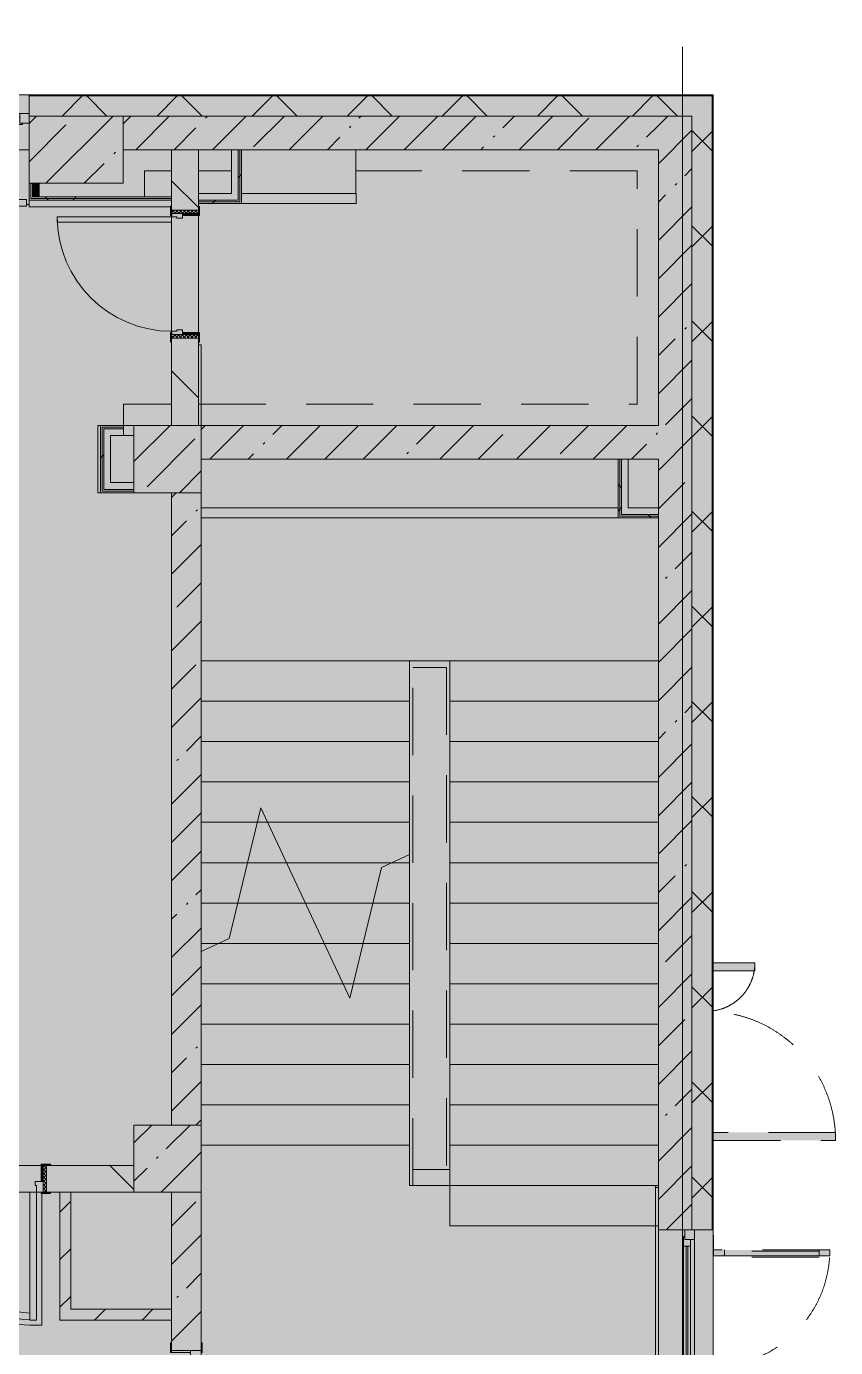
# Model space of a CAD drawing. Header units: millimetres. Extents: x 81094 to 272713, y -8553 to 29000.
# Drawn here: x 265833 to 271851, y 12246 to 22066 of the extents above; entities that cross this region are included whole.
import ezdxf

# ---------------------------------------------------------------- set-up
doc = ezdxf.new("R2010")
doc.units = ezdxf.units.MM
doc.linetypes.add('200_ШТРИХ__ш1_п0_6_', pattern=[800, 500, -300])
doc.layers.add('A-DETL-GENF-1', color=7, linetype='Continuous', lineweight=9, true_color=0xc0c0c0, transparency=0.4)
for name, color, linetype, lineweight in [('A-DETL-MBND-1', 7, '200_ШТРИХ__ш1_п0_6_', 9), ('A-WALL-5', 7, 'Continuous', 5), ('I-WALL-3', 7, 'Continuous', 5), ('S-COLS-1', 7, 'Continuous', 5), ('Оси', 7, 'Continuous', 9)]:
    doc.layers.add(name, color=color, linetype=linetype, lineweight=lineweight)
for name, color, linetype, lineweight, true_color in [('A-DOOR-3', 7, 'Continuous', 5, 0xb7b7b7), ('A-DOOR-4', 7, 'Continuous', 5, 0xe2e2e2), ('A-DOOR-5', 7, 'Continuous', 5, 0xaaaaaa), ('A-DOOR-FRAM-2', 7, 'Continuous', 5, 0xe2e2e2), ('A-DOOR-FRAM-3', 7, 'Continuous', 5, 0xb7b7b7), ('A-DOOR-FRAM-4', 7, 'Continuous', 5, 0xaaaaaa), ('A-FLOR-2', 7, 'Continuous', 5, 0xb7b7b7), ('A-GLAZ-2', 7, 'Continuous', 5, 0x737373), ('A-WALL-6', 7, 'Continuous', 5, 0x737373), ('A-WALL-7', 7, 'Continuous', 9, 0x737373), ('I-WALL-1', 7, 'Continuous', 5, 0xe7e7e7), ('I-WALL-2', 7, 'Continuous', 9, 0xe7e7e7), ('I-WALL-4', 7, 'Continuous', 5, 0x737373), ('S-COLS-2', 7, 'Continuous', 5, 0x737373), ('S-STRS-4', 7, 'Continuous', 5, 0x737373), ('S-STRS-MBND-2', 7, 'Continuous', 5, 0x737373)]:
    doc.layers.add(name, color=color, linetype=linetype, lineweight=lineweight, true_color=true_color)
pattern_1 = [(45, (145702.9, 0), (-285.1231, 285.1231), []), (45, (145988.04, 0), (-285.1231, 285.1231), [504.031, -100.806, 16.764, -84.042])]
pattern_2 = [(45, (145702.9, 0), (-353.5534, 353.5534), []), (135, (145702.9, 0), (-353.5534, -353.5534), [])]
pattern_3 = [(135, (145702.9, 0), (-353.5534, -353.5534), [])]
pattern_4 = [(45, (145702.92, 0), (-176.7767, 176.7767), [])]
pattern_5 = [(45, (145702.9, 0), (-530.33, 530.33), []), (135, (145702.9, 0), (-530.33, -530.33), [])]

# ---------------------------------------------------------------- blocks, each defined once
blk = doc.blocks.new('110_Дверь_СКБ_2Ст - Д-1_л_Лестничная клетка EIS60 2-32142534-2_7_3_птичка')
at = {"layer": 'A-DOOR-4'}
for points in [[(662.5, 110), (662.5, 1010), (612.5, 1010), (612.5, 110)], [(-587.5, 510), (-637.5, 510), (-637.5, 110), (-587.5, 110), (-587.5, 433.2)], [(712.5, 30), (697.5, 30), (697.5, -110), (712.5, -110), (712.5, -30.6)]]:
    blk.add_hatch(color=256, dxfattribs=at).paths.add_polyline_path(points)
h = blk.add_hatch(color=256, dxfattribs=at)
h.paths.add_polyline_path([(712.5, 110), (662.5, 110), (662.5, 60), (652.5, 60), (652.5, 30), (712.5, 30)])
h.paths.add_polyline_path([(-627.5, 30), (-627.5, 60), (-637.5, 60), (-637.5, 110), (-687.5, 110), (-687.5, 30)])
at = {"layer": 'A-DOOR-FRAM-2'}
for points in [[(-672.5, 110), (-672.5, 118), (-742.5, 118), (-742.5, 110)], [(767.5, 110), (767.5, 118), (697.5, 118), (697.5, 110)], [(-672.5, 30), (-687.5, 30), (-687.5, -110), (-672.5, -110), (-672.5, -30.6)], [(-672.5, -110), (-742.5, -110), (-742.5, -118), (-672.5, -118)], [(767.5, -118), (767.5, -110), (697.5, -110), (697.5, -118)]]:
    blk.add_hatch(color=256, dxfattribs=at).paths.add_polyline_path(points)
at = {"layer": 'A-DOOR-3'}
for p, q in [((662.5, 1010), (612.5, 1010)), ((612.5, 1010), (612.5, 110)), ((662.5, 110), (662.5, 1010)), ((-637.5, 510), (-637.5, 110)), ((-587.5, 510), (-637.5, 510)), ((-587.5, 110), (-587.5, 510)), ((-637.5, 110), (-587.5, 110)), ((612.5, 110), (662.5, 110))]:
    blk.add_line(p, q, dxfattribs=at)
for centre, radius, start, end in [((662.5, 110), 900, 90, 180), ((-637.5, 110), 400, 360, 90)]:
    blk.add_arc(centre, radius, start, end, dxfattribs=at)
at = {"layer": 'A-DOOR-FRAM-3'}
for p, q in [((-672.5, 118), (-742.5, 118)), ((-742.5, 118), (-742.5, 110)), ((-742.5, 110), (-672.5, 110)), ((-637.5, 110), (-687.5, 110)), ((-687.5, 110), (-687.5, 30)), ((-672.5, 110), (-672.5, 118)), ((-637.5, 60), (-637.5, 110)), ((662.5, 110), (662.5, 60)), ((712.5, 110), (662.5, 110)), ((767.5, 118), (697.5, 118)), ((697.5, 118), (697.5, 110)), ((697.5, 110), (767.5, 110)), ((712.5, 30), (712.5, 110)), ((767.5, 110), (767.5, 118)), ((-687.5, 30), (-627.5, 30)), ((-672.5, 30), (-687.5, 30)), ((-687.5, 30), (-687.5, -110)), ((-672.5, -110), (-672.5, 30)), ((-627.5, 60), (-637.5, 60)), ((-627.5, 30), (-627.5, 60)), ((662.5, 60), (652.5, 60)), ((652.5, 60), (652.5, 30)), ((652.5, 30), (712.5, 30)), ((712.5, 30), (697.5, 30)), ((697.5, 30), (697.5, -110)), ((712.5, -110), (712.5, 30)), ((-672.5, -110), (-742.5, -110)), ((-742.5, -110), (-742.5, -118)), ((-742.5, -118), (-672.5, -118)), ((-687.5, -110), (-672.5, -110)), ((-672.5, -118), (-672.5, -110)), ((697.5, -110), (712.5, -110)), ((767.5, -110), (697.5, -110)), ((697.5, -110), (697.5, -118)), ((697.5, -118), (767.5, -118)), ((767.5, -118), (767.5, -110))]:
    blk.add_line(p, q, dxfattribs=at)
blk = doc.blocks.new('120_Окно_СКБ_1Ст - 120_Окно_СКБ_1Ст 900х2500_h_ с форточкой-V110-2_7_3_птичка')
at = {"layer": 'A-GLAZ-2'}
for p, q in [((-450, -127), (-450, -57)), ((-450, -57), (-380, -57)), ((450, -57), (-450, -57)), ((-380, -57), (-380, -127)), ((380, -87), (-380, -87)), ((-380, -87), (-380, -127)), ((-330, -137), (-330, -87)), ((330, -137), (330, -87)), ((380, -127), (380, -57)), ((380, -57), (450, -57)), ((380, -127), (380, -87)), ((450, -57), (450, -127)), ((-380, -127), (-450, -127)), ((-450, -127), (-400, -127)), ((-380, -127), (-400, -127)), ((-400, -127), (-400, -137)), ((-400, -137), (400, -137)), ((400, -137), (-400, -137)), ((-330, -107), (330, -107)), ((330, -117), (-330, -117)), ((450, -127), (380, -127)), ((400, -127), (380, -127)), ((400, -127), (449.8, -127)), ((400, -137), (400, -127))]:
    blk.add_line(p, q, dxfattribs=at)
blk = doc.blocks.new('120_Окно_СКБ_1Ст - 120_Окно_СКБ_1Ст 1200х2500_h_ с форточкой2-24160662-2_7_3_птичка')
at = {"layer": 'A-GLAZ-2'}
for p, q in [((-600, -127), (-600, -57)), ((-600, -57), (-530, -57)), ((600, -57), (-600, -57)), ((-530, -57), (-530, -127)), ((530, -87), (-530, -87)), ((-530, -87), (-530, -127)), ((-480, -137), (-480, -87)), ((480, -137), (480, -87)), ((530, -127), (530, -57)), ((530, -57), (600, -57)), ((530, -127), (530, -87)), ((600, -57), (600, -127)), ((-530, -127), (-600, -127)), ((-600, -127), (-550, -127)), ((-530, -127), (-550, -127)), ((-550, -127), (-550, -137)), ((-550, -137), (550, -137)), ((550, -137), (-550, -137)), ((-480, -107), (480, -107)), ((480, -117), (-480, -117)), ((600, -127), (530, -127)), ((550, -127), (530, -127)), ((550, -127), (600, -127)), ((550, -137), (550, -127))]:
    blk.add_line(p, q, dxfattribs=at)
blk = doc.blocks.new('110_Дверь_СКБ_1Ст_Внутренняя1 - Д-8 950x2100h_охрана-V63-2_7_3_птичка')
at = {"layer": 'A-DOOR-4'}
h = blk.add_hatch(color=256, dxfattribs=at)
h.paths.add_polyline_path([(-437.5, 100), (-437.5, 20), (-402.5, 20), (-402.5, 60), (-412.5, 60), (-416.2, 100)])
h.paths.add_polyline_path([(437.5, 100), (437.5, 60), (427.5, 60), (427.5, 20), (462.5, 20), (462.5, 100)])
at = {"layer": 'A-DOOR-5'}
h = blk.add_hatch(dxfattribs=at)
h.set_pattern_fill('FP_90', color=256, style=0, pattern_type=2)
h.set_pattern_definition([(135, (1826.41, 164.685), (-14.14214, -14.14214), []), (225, (1826.41, 164.685), (14.14214, -14.14214), [])])
h.paths.add_polyline_path([(487.5, 100), (462.5, 100), (462.5, -100), (487.5, -100), (487.5, -34.8)])
at = {"layer": 'A-DOOR-FRAM-2'}
for points in [[(397.5, 950), (397.5, 100), (437.5, 100), (437.5, 950)], [(-492.5, 108), (-492.5, 100), (-422.5, 100), (-422.5, 108)], [(511.4, 108), (447.5, 108), (447.5, 100), (517.5, 100), (517.5, 108)], [(-422.5, 20), (-437.5, 20), (-437.5, -100), (-422.5, -100), (-422.5, -34.8)], [(462.5, 20), (447.5, 20), (447.5, -100), (462.5, -100), (462.5, -34.8)], [(-492.5, -100), (-492.5, -108), (-422.5, -108), (-422.5, -100)], [(517.5, -100), (447.5, -100), (447.5, -108), (517.5, -108)]]:
    blk.add_hatch(color=256, dxfattribs=at).paths.add_polyline_path(points)
at = {"layer": 'A-DOOR-FRAM-4'}
h = blk.add_hatch(dxfattribs=at)
h.set_pattern_fill('FP_91', color=256, style=0, pattern_type=2)
h.set_pattern_definition([(45, (-296.384, 164.685), (-14.1421, 14.1421), []), (135, (-296.384, 164.685), (-14.1421, -14.1421), [])])
h.paths.add_polyline_path([(-437.5, 100), (-462.5, 100), (-462.5, -100), (-437.5, -100), (-437.5, -34.8)])
at = {"layer": 'A-DOOR-3'}
for p, q in [((437.5, 950), (397.5, 950)), ((397.5, 950), (397.5, 100)), ((437.5, 100), (437.5, 950)), ((397.5, 100), (437.5, 100))]:
    blk.add_line(p, q, dxfattribs=at)
blk.add_arc((437.5, 100), 850, 90, 180, dxfattribs=at)
at = {"layer": 'A-DOOR-FRAM-3'}
for p, q in [((-422.5, 108), (-492.5, 108)), ((-492.5, 108), (-492.5, 100)), ((-492.5, 100), (-422.5, 100)), ((-437.5, 100), (-462.5, 100)), ((-462.5, 100), (-462.5, -100)), ((-412.5, 100), (-437.5, 100)), ((-437.5, 100), (-437.5, 20)), ((-437.5, -100), (-437.5, 100)), ((-422.5, 100), (-437.5, 100)), ((-437.5, 100), (-437.5, 99)), ((-437.5, 99), (-422.5, 99)), ((-422.5, 100), (-422.5, 108)), ((-422.5, 99), (-422.5, 100)), ((-412.5, 60), (-412.5, 100)), ((437.5, 100), (437.5, 60)), ((462.5, 100), (437.5, 100)), ((517.5, 108), (447.5, 108)), ((447.5, 108), (447.5, 100)), ((462.5, 100), (447.5, 100)), ((447.5, 100), (447.5, 99)), ((447.5, 100), (517.5, 100)), ((447.5, 99), (462.5, 99)), ((462.5, 20), (462.5, 100)), ((487.5, 100), (462.5, 100)), ((462.5, 100), (462.5, -100)), ((462.5, 99), (462.5, 100)), ((487.5, -100), (487.5, 100)), ((517.5, 100), (517.5, 108)), ((-437.5, 20), (-402.5, 20)), ((-422.5, 20), (-437.5, 20)), ((-437.5, 20), (-437.5, -100)), ((-422.5, -100), (-422.5, 20)), ((-402.5, 60), (-412.5, 60)), ((-402.5, 20), (-402.5, 60)), ((437.5, 60), (427.5, 60)), ((427.5, 60), (427.5, 20)), ((427.5, 20), (462.5, 20)), ((462.5, 20), (447.5, 20)), ((447.5, 20), (447.5, -100)), ((462.5, -100), (462.5, 20)), ((-422.5, -100), (-492.5, -100)), ((-492.5, -100), (-492.5, -108)), ((-492.5, -108), (-422.5, -108)), ((-462.5, -100), (-437.5, -100)), ((-437.5, -100), (-422.5, -100)), ((-422.5, -108), (-422.5, -100)), ((447.5, -100), (462.5, -100)), ((517.5, -100), (447.5, -100)), ((447.5, -100), (447.5, -108)), ((447.5, -108), (517.5, -108)), ((462.5, -100), (487.5, -100)), ((517.5, -108), (517.5, -100))]:
    blk.add_line(p, q, dxfattribs=at)
blk = doc.blocks.new('BSC_Колонна _Прямоугольная - 700х500-23282984-2_7_3_птичка')
at = {"layer": 'S-COLS-1'}
h = blk.add_hatch(dxfattribs=at)
h.set_pattern_fill('FP_154', color=256, style=0, pattern_type=2)
h.set_pattern_definition([(45, (-120500, -21150), (-285.1231, 285.1231), []), (45, (-120214.88, -21150), (-285.1231, 285.1231), [504.031, -100.806, 16.764, -84.042])])
h.paths.add_polyline_path([(-138.1, -250), (350, -250), (350, 250), (-350, 250), (-350, -250)])
at = {"layer": 'S-COLS-2'}
for p, q in [((350, 250), (-350, 250)), ((-350, 250), (-350, -250)), ((350, -250), (350, 250)), ((-350, -250), (350, -250))]:
    blk.add_line(p, q, dxfattribs=at)
blk = doc.blocks.new('110_Дверь_СКБ_2Ст_Наружная - ДН-3_1_л__ Двухстворчатая 1200 х2900 из подвала EI30-23667726-2_7_3_птичка')
at = {"layer": 'A-DETL-MBND-1'}
for points in [[(679.5, 989), (619.5, 989), (619.5, 79), (679.5, 79)], [(-580.5, 79), (-580.5, 389), (-640.5, 389), (-640.5, 79)]]:
    blk.add_hatch(color=256, dxfattribs=at).paths.add_polyline_path(points)
for p, q in [((679.5, 989), (619.5, 989)), ((619.5, 989), (619.5, 79)), ((679.5, 79), (679.5, 989)), ((-640.5, 389), (-640.5, 79)), ((-580.5, 389), (-640.5, 389)), ((-580.5, 79), (-580.5, 389))]:
    blk.add_line(p, q, dxfattribs=at)
for centre, radius, start, end in [((679.5, 29), 960, 90, 176.98148), ((-640.5, 29), 360, 8.16602, 90)]:
    blk.add_arc(centre, radius, start, end, dxfattribs=at)
blk = doc.blocks.new('Дверь_Витражная_СКБ_2Ст - ВН-6-31912847-2_7_3_птичка')
at = {"layer": 'A-DETL-MBND-1'}
for points in [[(-643, -370), (-598, -370), (-598, -20), (-643, -20)], [(562, -884), (607, -884), (607, -20), (562, -20)]]:
    blk.add_hatch(color=256, dxfattribs=at).paths.add_polyline_path(points)
for p, q in [((-607, -20), (-715, -20)), ((-715, -20), (-607, -20)), ((-598, -20), (-643, -20)), ((-643, -370), (-643, -20)), ((-598, -20), (-643, -20)), ((-643, -20), (-643, -370)), ((-607, -370), (-607, -20)), ((-598, -370), (-598, -20)), ((-598, -370), (-598, -20)), ((562, -20), (607, -20)), ((562, -884), (562, -20)), ((562, -20), (562, -884)), ((607, -20), (562, -20)), ((607, -884), (607, -20)), ((607, -884), (607, -20)), ((607, -20), (715, -20)), ((607, -20), (715, -20)), ((607, -884), (607, -20)), ((-643, -100), (-598, -100)), ((-633, -290), (-633, -100)), ((-589, -290), (-589, -100)), ((553, -804), (553, -100)), ((607, -100), (562, -100)), ((597, -804), (597, -100)), ((-643, -290), (-598, -290)), ((-643, -370), (-598, -370)), ((-643, -370), (-598, -370)), ((607, -804), (562, -804)), ((607, -884), (562, -884)), ((562, -884), (607, -884))]:
    blk.add_line(p, q, dxfattribs=at)
for centre, radius, start, end in [((-607, -20), 350, 270, 0), ((607, -20), 864, 180, 270)]:
    blk.add_arc(centre, radius, start, end, dxfattribs=at)
blk = doc.blocks.new('BSC_Колонна _Прямоугольная - 500х500-22291386-2_7_3_птичка')
at = {"layer": 'S-COLS-1'}
h = blk.add_hatch(dxfattribs=at)
h.set_pattern_fill('FP_175', color=256, style=0, pattern_type=2)
h.set_pattern_definition([(45, (-121180, -13650), (-285.1231, 285.1231), []), (45, (-120894.88, -13650), (-285.1231, 285.1231), [504.031, -100.806, 16.764, -84.042])])
h.paths.add_polyline_path([(-250, -250), (250, -250), (250, 250), (-250, 250), (-250, -115.2)])
at = {"layer": 'S-COLS-2'}
for p, q in [((250, 250), (-250, 250)), ((-250, 250), (-250, -250)), ((250, -250), (250, 250)), ((-250, -250), (250, -250))]:
    blk.add_line(p, q, dxfattribs=at)
blk = doc.blocks.new('BSC_Колонна _Прямоугольная - 500х500-V164-2_7_3_птичка')
at = {"layer": 'S-COLS-1'}
h = blk.add_hatch(dxfattribs=at)
h.set_pattern_fill('FP_184', color=256, style=0, pattern_type=2)
h.set_pattern_definition([(45, (-121180, -18850), (-285.1231, 285.1231), []), (45, (-120894.88, -18850), (-285.1231, 285.1231), [504.031, -100.806, 16.764, -84.042])])
h.paths.add_polyline_path([(-250, -250), (250, -250), (250, 250), (-250, 250), (-250, -109.1)])
at = {"layer": 'S-COLS-2'}
for p, q in [((250, 250), (-250, 250)), ((-250, 250), (-250, -250)), ((250, -250), (250, 250)), ((-250, -250), (250, -250))]:
    blk.add_line(p, q, dxfattribs=at)
blk = doc.blocks.new('110_Дверь_СКБ_2Ст - Д-6_п__ ДОО_Дв_1450x2100h_Дверь из раздевальной в коридор-32371698-2_7_3_птичка')
at = {"layer": 'A-DOOR-4'}
h = blk.add_hatch(color=256, dxfattribs=at)
h.paths.add_polyline_path([(-637.5, -100), (-637.5, -50), (-627.5, -50), (-627.5, -20), (-687.5, -20), (-687.5, -100)])
h.paths.add_polyline_path([(662.5, -100), (712.5, -100), (712.5, -20), (652.5, -20), (652.5, -50), (662.5, -50)])
for points in [[(-587.5, -450), (-587.5, -100), (-637.5, -100), (-637.5, -450)], [(612.5, -1050), (662.5, -1050), (662.5, -100), (612.5, -100)]]:
    blk.add_hatch(color=256, dxfattribs=at).paths.add_polyline_path(points)
at = {"layer": 'A-DOOR-5'}
h = blk.add_hatch(dxfattribs=at)
h.set_pattern_fill('FP_190', color=256, style=0, pattern_type=2)
h.set_pattern_definition([(225, (1576.41, -164.685), (-14.14214, 14.14214), []), (135, (1576.41, -164.685), (14.14214, 14.14214), [])])
h.paths.add_polyline_path([(737.5, -100), (737.5, 100), (712.5, 100), (712.5, -100)])
at = {"layer": 'A-DOOR-FRAM-2'}
for points in [[(-672.5, 100), (-672.5, 108), (-742.5, 108), (-742.5, 100)], [(-672.5, -20), (-672.5, 100), (-687.5, 100), (-687.5, -20)], [(767.5, 100), (767.5, 108), (697.5, 108), (697.5, 100)], [(712.5, -20), (712.5, 100), (697.5, 100), (697.5, -20)], [(-672.5, -108), (-672.5, -100), (-742.5, -100), (-742.5, -108)], [(767.5, -108), (767.5, -100), (697.5, -100), (697.5, -108)]]:
    blk.add_hatch(color=256, dxfattribs=at).paths.add_polyline_path(points)
at = {"layer": 'A-DOOR-FRAM-4'}
h = blk.add_hatch(dxfattribs=at)
h.set_pattern_fill('FP_191', color=256, style=0, pattern_type=2)
h.set_pattern_definition([(315, (-546.384, -164.685), (-14.1421, -14.1421), []), (225, (-546.384, -164.685), (-14.1421, 14.1421), [])])
h.paths.add_polyline_path([(-687.5, -100), (-687.5, 100), (-712.5, 100), (-712.5, -100)])
at = {"layer": 'A-DOOR-3'}
for p, q in [((-637.5, -100), (-587.5, -100)), ((-637.5, -450), (-637.5, -100)), ((-587.5, -100), (-587.5, -450)), ((612.5, -100), (662.5, -100)), ((612.5, -1050), (612.5, -100)), ((662.5, -100), (662.5, -1050)), ((-587.5, -450), (-637.5, -450)), ((662.5, -1050), (612.5, -1050))]:
    blk.add_line(p, q, dxfattribs=at)
for centre, radius, start, end in [((-637.5, -100), 350, 270, 0), ((662.5, -100), 950, 180, 270)]:
    blk.add_arc(centre, radius, start, end, dxfattribs=at)
at = {"layer": 'A-DOOR-FRAM-3'}
for p, q in [((-742.5, 108), (-672.5, 108)), ((-742.5, 100), (-742.5, 108)), ((-672.5, 100), (-742.5, 100)), ((-712.5, 100), (-687.5, 100)), ((-712.5, -100), (-712.5, 100)), ((-687.5, 100), (-687.5, -100)), ((-687.5, 100), (-672.5, 100)), ((-687.5, -20), (-687.5, 100)), ((-672.5, 108), (-672.5, 100)), ((-672.5, 100), (-672.5, -20)), ((697.5, 100), (697.5, 108)), ((697.5, 108), (767.5, 108)), ((697.5, -20), (697.5, 100)), ((697.5, 100), (712.5, 100)), ((767.5, 100), (697.5, 100)), ((712.5, -100), (712.5, 100)), ((712.5, 100), (737.5, 100)), ((712.5, 100), (712.5, -20)), ((737.5, 100), (737.5, -100)), ((767.5, 108), (767.5, 100)), ((-687.5, -20), (-627.5, -20)), ((-687.5, -100), (-687.5, -20)), ((-672.5, -20), (-687.5, -20)), ((-637.5, -50), (-637.5, -100)), ((-627.5, -50), (-637.5, -50)), ((-627.5, -20), (-627.5, -50)), ((652.5, -20), (712.5, -20)), ((652.5, -50), (652.5, -20)), ((662.5, -50), (652.5, -50)), ((662.5, -100), (662.5, -50)), ((712.5, -20), (697.5, -20)), ((712.5, -20), (712.5, -100)), ((-742.5, -100), (-672.5, -100)), ((-742.5, -108), (-742.5, -100)), ((-672.5, -108), (-742.5, -108)), ((-687.5, -100), (-712.5, -100)), ((-637.5, -100), (-687.5, -100)), ((-672.5, -100), (-672.5, -108)), ((712.5, -100), (662.5, -100)), ((697.5, -108), (697.5, -100)), ((697.5, -100), (767.5, -100)), ((767.5, -108), (697.5, -108)), ((737.5, -100), (712.5, -100)), ((767.5, -100), (767.5, -108))]:
    blk.add_line(p, q, dxfattribs=at)
blk = doc.blocks.new('Зашивка приборов отопления30 - Зашивка приборов отопления-33323465-2_7_3_птичка')
at = {"layer": 'A-WALL-6'}
for p, q in [((121290.8, 18669.6), (124390.8, 18669.6)), ((124390.8, 18669.6), (121290.8, 18669.6)), ((121290.8, 18594.6), (124390.8, 18594.6))]:
    blk.add_line(p, q, dxfattribs=at)
blk = doc.blocks.new('Зашивка приборов отопления44 - Зашивка приборов отопления-33398827-2_7_3_птичка')
at = {"layer": 'A-WALL-6'}
for p, q in [((122140.8, 18669.6), (122140.8, 18994.6)), ((121290.8, 18669.6), (122140.8, 18669.6)), ((122141.3, 18669.6), (121290.8, 18669.6)), ((122141.3, 18594.6), (122141.3, 18669.6)), ((121290.8, 18594.6), (122141.3, 18594.6))]:
    blk.add_line(p, q, dxfattribs=at)

msp = doc.modelspace()

# ---------------------------------------------------------------- hatches: boundary and pattern name
at = {"layer": 'A-DETL-GENF-1'}
msp.add_hatch(color=256, dxfattribs=at).paths.add_polyline_path([(267919.9, -258), (270940.9, -258), (270940.9, 21558), (239010.9, 21558), (239010.9, 27348), (230562.9, 27348), (230562.9, 5750), (234904.9, 5750), (234904.9, -258), (266992.3, -258)])
at = {"layer": 'A-WALL-5'}
h = msp.add_hatch(dxfattribs=at)
h.set_pattern_fill('FP_77', color=256, style=0, pattern_type=2)
h.set_pattern_definition(pattern_2)
h.paths.add_polyline_path([(270932.9, 21400), (270932.9, 21550), (265853.1, 21550), (265853.1, 21400), (270782.9, 21400)])
h.paths.add_polyline_path([(264953.1, 21400), (264953.1, 21550), (263603.4, 21550), (263603.4, 21400), (264209.8, 21400)])
h.paths.add_polyline_path([(252152, 21400), (252553.4, 21400), (252553.4, 21550), (251253.1, 21550), (251253.1, 21400), (251752.9, 21400)])
h.paths.add_polyline_path([(254753.4, 21400), (254753.4, 21550), (253453.4, 21550), (253453.4, 21400), (254007.1, 21400)])
h.paths.add_polyline_path([(255653.4, 21400), (256952.9, 21400), (256952.9, 21550), (255653.4, 21550)])
h.paths.add_polyline_path([(261803.4, 21400), (262703.4, 21400), (262703.4, 21550), (261303.4, 21550), (261303.4, 21400), (261427.2, 21400)])
h.paths.add_polyline_path([(259003.4, 21400), (259003.4, 21550), (257852.9, 21550), (257852.9, 21400)])
h.paths.add_polyline_path([(248953.1, 21400), (248953.1, 21550), (247752.9, 21550), (247752.9, 21400), (248441.9, 21400)])
h.paths.add_polyline_path([(239010.9, 21400), (239012.9, 21400), (239008.8, 21550), (238762.9, 21550), (238762.9, 21400), (238969.9, 21400)])
h.paths.add_polyline_path([(242312.9, 21400), (246852.9, 21400), (246852.9, 21550), (242312.9, 21550)])
h = msp.add_hatch(dxfattribs=at)
h.set_pattern_fill('FP_77', color=256, style=0, pattern_type=2)
h.set_pattern_definition(pattern_2)
h.paths.add_polyline_path([(270929.2, -250), (270932.9, -250), (270932.9, 7700), (270782.9, 7700), (270782.9, -250), (270892.9, -250)])
h.paths.add_polyline_path([(270932.9, 10000), (270932.9, 11920), (270782.9, 11920), (270782.9, 10000)])
h.paths.add_polyline_path([(270932.9, 13120), (270932.9, 21400), (270782.9, 21400), (270782.9, 13120)])
at = {"layer": 'I-WALL-1'}
for points in [[(267408.9, 20775), (267408.9, 21150), (267358.9, 21150), (267358.9, 20775)], [(267358.9, 20775), (267358.9, 20825), (267112.9, 20825), (267112.9, 20775)], [(266904.9, 20724), (266904.9, 20730), (266912.9, 20730), (266912.9, 20774), (265852.9, 20774), (265852.9, 20724), (266064.8, 20724)], [(266458.5, 18625), (266458.5, 19025), (266408.5, 19025), (266408.5, 18625)], [(270307.9, 18487.5), (270307.9, 18850), (270257.9, 18850), (270257.9, 18487.5)], [(266632.9, 18625), (266632.9, 18675), (266458.5, 18675), (266458.5, 18625)], [(270532.9, 18437.5), (270532.9, 18487.5), (270257.9, 18487.5), (270257.9, 18437.5)]]:
    msp.add_hatch(color=256, dxfattribs=at).paths.add_polyline_path(points)
at = {"layer": 'I-WALL-2'}
for points in [[(265927.9, 20799), (265927.9, 20900), (265877.9, 20900), (265877.9, 20799)], [(266554.9, 19025), (266554.9, 19075), (266408.5, 19075), (266408.5, 19025), (266528.6, 19025)]]:
    msp.add_hatch(color=256, dxfattribs=at).paths.add_polyline_path(points)
at = {"layer": 'I-WALL-3'}
h = msp.add_hatch(dxfattribs=at)
h.set_pattern_fill('FP_85', color=256, style=0, pattern_type=2)
h.set_pattern_definition(pattern_1)
h.paths.add_polyline_path([(257852.9, 21150), (259003.4, 21150), (259003.4, 21400), (257852.9, 21400)])
h.paths.add_polyline_path([(261803.4, 21150), (262703.4, 21150), (262703.4, 21400), (261803.4, 21400), (261803.4, 21239.3)])
h.paths.add_polyline_path([(266912.9, 21150), (266912.9, 21400), (266552.9, 21400), (266552.9, 21150)])
h.paths.add_polyline_path([(264218.4, 21150), (264953.1, 21150), (264953.1, 21400), (263603.4, 21400), (263603.4, 21150), (264209.8, 21150)])
h.paths.add_polyline_path([(246840.4, 21150), (246852.9, 21150), (246852.9, 21400), (246502.9, 21400), (246502.9, 21150), (246827.9, 21150)])
h.paths.add_polyline_path([(248441.9, 21150), (248953.1, 21150), (248953.1, 21400), (247752.9, 21400), (247752.9, 21150)])
h.paths.add_polyline_path([(251752.9, 21150), (252553.4, 21150), (252553.4, 21400), (251752.9, 21400)])
h.paths.add_polyline_path([(254007.1, 21150), (254753.4, 21150), (254753.4, 21400), (253453.4, 21400), (253453.4, 21150), (253927.9, 21150)])
h.paths.add_polyline_path([(256952.9, 21150), (256952.9, 21400), (256752.9, 21400), (256752.9, 21150), (256789.6, 21150)])
h.paths.add_polyline_path([(256052.9, 21150), (256052.9, 21400), (255653.4, 21400), (255653.4, 21150), (255862.1, 21150)])
h = msp.add_hatch(dxfattribs=at)
h.set_pattern_fill('FP_85', color=256, style=0, pattern_type=2)
h.set_pattern_definition(pattern_1)
h.paths.add_polyline_path([(270532.9, 21150), (270532.9, 21400), (266912.9, 21400), (266912.9, 21150), (268847.4, 21150)])
h = msp.add_hatch(dxfattribs=at)
h.set_pattern_fill('FP_85', color=256, style=0, pattern_type=2)
h.set_pattern_definition(pattern_1)
h.paths.add_polyline_path([(270702.4, 10600), (270782.9, 10600), (270782.9, 11920), (270532.9, 11920), (270532.9, 10600)])
h.paths.add_polyline_path([(270782.9, 13120), (270782.9, 21400), (270532.9, 21400), (270532.9, 13120), (270702.4, 13120)])
h = msp.add_hatch(dxfattribs=at)
h.set_pattern_fill('FP_88', color=256, style=0, pattern_type=2)
h.set_pattern_definition(pattern_3)
h.paths.add_polyline_path([(266912.9, 19100), (267112.9, 19100), (267112.9, 19750), (266912.9, 19750), (266912.9, 19319.3)])
h.paths.add_polyline_path([(266992.3, 20700), (267112.9, 20700), (267112.9, 21150), (266912.9, 21150), (266912.9, 20700)])
h = msp.add_hatch(dxfattribs=at)
h.set_pattern_fill('FP_189', color=256, style=0, pattern_type=2)
h.set_pattern_definition(pattern_5)
h.paths.add_polyline_path([(267421.4, 20762.5), (267421.4, 21150), (267408.9, 21150), (267408.9, 20762.5)])
h = msp.add_hatch(dxfattribs=at)
h.set_pattern_fill('FP_189', color=256, style=0, pattern_type=2)
h.set_pattern_definition(pattern_5)
h.paths.add_polyline_path([(267433.9, 20750), (267433.9, 21150), (267421.4, 21150), (267421.4, 20750)])
h = msp.add_hatch(dxfattribs=at)
h.set_pattern_fill('FP_189', color=256, style=0, pattern_type=2)
h.set_pattern_definition(pattern_5)
h.paths.add_polyline_path([(265877.9, 20799), (265877.9, 20900), (265865.4, 20900), (265865.4, 20799)])
h = msp.add_hatch(dxfattribs=at)
h.set_pattern_fill('FP_189', color=256, style=0, pattern_type=2)
h.set_pattern_definition(pattern_5)
h.paths.add_polyline_path([(266912.9, 20774), (266912.9, 20786.5), (265852.9, 20786.5), (265852.9, 20774), (266064.8, 20774)])
h = msp.add_hatch(dxfattribs=at)
h.set_pattern_fill('FP_189', color=256, style=0, pattern_type=2)
h.set_pattern_definition(pattern_5)
h.paths.add_polyline_path([(266912.9, 20786.5), (266912.9, 20799), (265865.4, 20799), (265865.4, 20786.5), (266064.8, 20786.5)])
h = msp.add_hatch(dxfattribs=at)
h.set_pattern_fill('FP_189', color=256, style=0, pattern_type=2)
h.set_pattern_definition(pattern_5)
h.paths.add_polyline_path([(267408.9, 20762.5), (267408.9, 20775), (267112.9, 20775), (267112.9, 20762.5), (267358.9, 20762.5)])
h = msp.add_hatch(dxfattribs=at)
h.set_pattern_fill('FP_189', color=256, style=0, pattern_type=2)
h.set_pattern_definition(pattern_5)
h.paths.add_polyline_path([(267358.9, 20750), (267421.4, 20750), (267421.4, 20762.5), (267112.9, 20762.5), (267112.9, 20750)])
h = msp.add_hatch(dxfattribs=at)
h.set_pattern_fill('FP_189', color=256, style=0, pattern_type=2)
h.set_pattern_definition(pattern_5)
h.paths.add_polyline_path([(266396, 18600), (266396, 19087.5), (266383.5, 19087.5), (266383.5, 18600)])
h = msp.add_hatch(dxfattribs=at)
h.set_pattern_fill('FP_189', color=256, style=0, pattern_type=2)
h.set_pattern_definition(pattern_5)
h.paths.add_polyline_path([(266408.5, 18612.5), (266408.5, 19075), (266396, 19075), (266396, 18612.5)])
h = msp.add_hatch(dxfattribs=at)
h.set_pattern_fill('FP_85', color=256, style=0, pattern_type=2)
h.set_pattern_definition(pattern_1)
h.paths.add_polyline_path([(270532.9, 18850), (270532.9, 19100), (267132.9, 19100), (267132.9, 18850), (270307.9, 18850)])
h = msp.add_hatch(dxfattribs=at)
h.set_pattern_fill('FP_189', color=256, style=0, pattern_type=2)
h.set_pattern_definition(pattern_5)
h.paths.add_polyline_path([(270245.4, 18425), (270245.4, 18850), (270232.9, 18850), (270232.9, 18425)])
h = msp.add_hatch(dxfattribs=at)
h.set_pattern_fill('FP_189', color=256, style=0, pattern_type=2)
h.set_pattern_definition(pattern_5)
h.paths.add_polyline_path([(270245.4, 18437.5), (270257.9, 18437.5), (270257.9, 18850), (270245.4, 18850), (270245.4, 18487.5)])
h = msp.add_hatch(dxfattribs=at)
h.set_pattern_fill('FP_85', color=256, style=0, pattern_type=2)
h.set_pattern_definition(pattern_1)
h.paths.add_polyline_path([(266992.3, 10600), (267132.9, 10600), (267132.9, 10825), (266912.9, 10825), (266912.9, 10600)])
h.paths.add_polyline_path([(266992.3, 12225), (267132.9, 12225), (267132.9, 13400), (266912.9, 13400), (266912.9, 12225)])
h.paths.add_polyline_path([(266926.1, 13900), (267132.9, 13900), (267132.9, 18600), (266912.9, 18600), (266912.9, 13900)])
h = msp.add_hatch(dxfattribs=at)
h.set_pattern_fill('FP_189', color=256, style=0, pattern_type=2)
h.set_pattern_definition(pattern_5)
h.paths.add_polyline_path([(270532.9, 18412.5), (270532.9, 18425), (270232.9, 18425), (270232.9, 18412.5)])
h = msp.add_hatch(dxfattribs=at)
h.set_pattern_fill('FP_189', color=256, style=0, pattern_type=2)
h.set_pattern_definition(pattern_5)
h.paths.add_polyline_path([(270532.9, 18425), (270532.9, 18437.5), (270245.4, 18437.5), (270245.4, 18425)])
h = msp.add_hatch(dxfattribs=at)
h.set_pattern_fill('FP_88', color=256, style=0, pattern_type=2)
h.set_pattern_definition(pattern_3)
h.paths.add_polyline_path([(261803.4, 13400), (264532.9, 13400), (264532.9, 13600), (261803.4, 13600), (261803.4, 13534.8)])
h.paths.add_polyline_path([(265982.9, 13400), (266632.9, 13400), (266632.9, 13600), (265982.9, 13600), (265982.9, 13534.8)])
h = msp.add_hatch(dxfattribs=at)
h.set_pattern_fill('FP_89', color=256, style=0, pattern_type=2)
h.set_pattern_definition(pattern_4)
h.paths.add_polyline_path([(266162.9, 12450), (266162.9, 13400), (266082.9, 13400), (266082.9, 12450)])
h = msp.add_hatch(dxfattribs=at)
h.set_pattern_fill('FP_89', color=256, style=0, pattern_type=2)
h.set_pattern_definition(pattern_4)
h.paths.add_polyline_path([(266912.9, 12450), (266912.9, 12530), (266162.9, 12530), (266162.9, 12450)])

# ---------------------------------------------------------------- linework, layer by layer
at = {"layer": 'A-DETL-MBND-1'}
for p, q in [((266912.9, 20992), (266710.9, 20992)), ((266710.9, 20992), (266710.9, 20799)), ((267358.9, 20992), (267112.9, 20992)), ((270374.9, 20992), (268283.9, 20992)), ((270374.9, 19258), (270374.9, 20992)), ((265833.1, 20742), (265852.9, 20742)), ((266554.9, 19100), (266554.9, 19258)), ((266554.9, 19258), (266912.9, 19258)), ((267112.9, 19258), (270374.9, 19258)), ((266554.9, 19025), (266632.9, 19025)), ((268707.9, 13450), (268707.9, 17300)), ((268957.9, 17300), (268707.9, 17300)), ((268957.9, 17300), (268957.9, 13570)), ((268707.9, 13570), (268982.9, 13570))]:
    msp.add_line(p, q, dxfattribs=at)
at = {"layer": 'A-FLOR-2'}
for p, q in [((266912.9, 19800), (266912.9, 20610)), ((266912.9, 20610), (266912.9, 19800)), ((267112.9, 19700), (267132.9, 19700)), ((267132.9, 19700), (267132.9, 19100)), ((266363.5, 18600), (266363.5, 19100)), ((266363.5, 19100), (266383.5, 19100)), ((266554.9, 19100), (266632.9, 19100)), ((266383.5, 18600), (266363.5, 18600)), ((268682.9, 13450), (268682.9, 13750)), ((265857.9, 13400), (264663.8, 13400)), ((265947.9, 12411.9), (265947.9, 13392)), ((270511.9, 13450), (268682.9, 13450)), ((270511.9, 10600), (270511.9, 13450)), ((270532.9, 13435), (270511.9, 13435))]:
    msp.add_line(p, q, dxfattribs=at)
for radius, start, end in [(910, 180.6926, 267.00995), (1000, 193.54971, 272.43764)]:
    msp.add_arc((265905.4, 13411), radius, start, end, dxfattribs=at)
at = {"layer": 'A-WALL-6'}
for p, q in [((265853.1, 21558), (255653.4, 21558)), ((270940.9, 21558), (265853.1, 21558)), ((265853.1, 21558), (265853.1, 21400)), ((270940.9, -258), (270940.9, 21558)), ((266912.9, 21400), (270782.9, 21400)), ((270782.9, 13120), (270940.9, 13120))]:
    msp.add_line(p, q, dxfattribs=at)
at = {"layer": 'A-WALL-7'}
for p, q in [((270935.9, 21553), (265853.1, 21553)), ((270932.9, 21550), (265853.1, 21550)), ((270932.9, 13120), (270932.9, 21550)), ((270935.9, 13120), (270935.9, 21553)), ((266912.9, 21400), (266552.9, 21400)), ((270782.9, 21400), (270782.9, 13120)), ((267112.9, 21150), (266912.9, 21150)), ((267433.9, 21150), (267358.9, 21150)), ((267408.9, 20775), (267408.9, 21150)), ((267421.4, 20762.5), (267421.4, 21150)), ((265865.4, 20786.5), (265865.4, 20900)), ((265877.9, 20799), (265877.9, 20900)), ((266912.9, 20774), (265852.9, 20774)), ((266912.9, 20786.5), (265865.4, 20786.5)), ((265877.9, 20799), (265927.9, 20799)), ((267112.9, 20775), (267408.9, 20775)), ((267112.9, 20762.5), (267421.4, 20762.5)), ((266396, 19087.5), (266396, 18612.5)), ((266396, 19087.5), (266554.9, 19087.5)), ((266408.5, 19075), (266408.5, 18625)), ((266408.5, 19075), (266554.9, 19075)), ((270307.9, 18850), (270232.9, 18850)), ((270245.4, 18850), (270245.4, 18425)), ((270257.9, 18850), (270257.9, 18437.5)), ((266396, 18612.5), (266632.9, 18612.5)), ((266408.5, 18625), (266632.9, 18625)), ((270532.9, 18412.5), (270532.9, 18487.5)), ((270245.4, 18425), (270532.9, 18425)), ((270257.9, 18437.5), (270532.9, 18437.5)), ((266162.9, 13400), (266082.9, 13400)), ((266912.9, 12450), (266912.9, 12530))]:
    msp.add_line(p, q, dxfattribs=at)
at = {"layer": 'I-WALL-4'}
for p, q in [((265852.9, 21150), (264218.4, 21150)), ((266552.9, 21150), (266912.9, 21150)), ((266912.9, 21150), (266912.9, 20730)), ((267112.9, 21150), (267358.9, 21150)), ((267112.9, 20730), (267112.9, 21150)), ((267358.9, 21150), (267358.9, 20825)), ((267433.9, 21150), (270532.9, 21150)), ((267433.9, 20750), (267433.9, 21150)), ((270532.9, 21150), (270532.9, 19100)), ((265852.9, 20900), (265852.9, 20724)), ((265927.9, 20799), (265927.9, 20900)), ((267358.9, 20825), (267112.9, 20825)), ((264239.4, 20779), (265833.1, 20779)), ((265833.1, 20729), (264239.4, 20729)), ((265833.1, 20729), (265833.1, 20779)), ((265852.9, 20724), (266904.9, 20724)), ((266912.9, 20799), (265927.9, 20799)), ((266912.9, 20730), (266912.9, 20799)), ((267112.9, 20750), (267433.9, 20750)), ((267112.9, 20660), (267112.9, 19790)), ((266912.9, 19800), (266912.9, 20610)), ((266912.9, 19720), (266912.9, 19100)), ((267112.9, 19100), (267112.9, 19720)), ((266383.5, 19100), (266383.5, 18600)), ((266554.9, 19100), (266383.5, 19100)), ((266554.9, 19025), (266554.9, 19100)), ((270532.9, 19100), (267132.9, 19100)), ((266458.5, 18675), (266458.5, 19025)), ((266458.5, 19025), (266554.9, 19025)), ((267132.9, 18850), (270232.9, 18850)), ((270232.9, 18850), (270232.9, 18412.5)), ((270307.9, 18850), (270532.9, 18850)), ((270307.9, 18487.5), (270307.9, 18850)), ((270532.9, 18850), (270532.9, 18487.5)), ((266632.9, 18675), (266458.5, 18675)), ((266383.5, 18600), (266632.9, 18600)), ((266912.9, 18600), (266912.9, 13900)), ((267132.9, 13900), (267132.9, 18600)), ((270532.9, 18487.5), (270307.9, 18487.5)), ((270232.9, 18412.5), (270532.9, 18412.5)), ((270532.9, 18412.5), (270532.9, 10600)), ((264572.9, 13600), (265942.9, 13600)), ((266632.9, 13600), (266012.9, 13600)), ((266012.9, 13400), (266082.9, 13400)), ((266082.9, 13400), (266082.9, 12450)), ((266162.9, 13400), (266632.9, 13400)), ((266162.9, 12530), (266162.9, 13400)), ((266912.9, 13400), (266912.9, 12530)), ((267132.9, 12280), (267132.9, 13400)), ((270532.9, 13120), (270782.9, 13120)), ((266912.9, 12530), (266162.9, 12530)), ((266082.9, 12450), (266912.9, 12450)), ((266912.9, 12450), (266912.9, 12280))]:
    msp.add_line(p, q, dxfattribs=at)
at = {"layer": 'S-STRS-4'}
for p, q in [((267132.9, 17350), (268682.9, 17350)), ((267132.9, 17350), (268682.9, 17350)), ((268682.9, 17350), (268982.9, 17350)), ((268682.9, 17050), (268682.9, 17350)), ((270532.9, 17350), (268982.9, 17350)), ((268982.9, 17350), (268982.9, 17050)), ((270532.9, 17350), (268982.9, 17350)), ((267132.9, 17050), (268682.9, 17050)), ((267132.9, 17050), (268682.9, 17050)), ((268682.9, 16750), (268682.9, 17050)), ((268982.9, 17050), (268982.9, 16750)), ((270532.9, 17050), (268982.9, 17050)), ((270532.9, 17050), (268982.9, 17050)), ((267132.9, 16750), (268682.9, 16750)), ((267132.9, 16750), (268682.9, 16750)), ((268682.9, 16450), (268682.9, 16750)), ((268982.9, 16750), (268982.9, 16450)), ((270532.9, 16750), (268982.9, 16750)), ((270532.9, 16750), (268982.9, 16750)), ((267132.9, 16450), (268682.9, 16450)), ((267132.9, 16450), (268682.9, 16450)), ((268682.9, 16150), (268682.9, 16450)), ((268982.9, 16450), (268982.9, 16150)), ((270532.9, 16450), (268982.9, 16450)), ((270532.9, 16450), (268982.9, 16450)), ((267132.9, 16150), (267551.5, 16150)), ((267132.9, 16150), (267551.5, 16150)), ((267551.5, 16150), (267628.1, 16150)), ((267551.5, 16150), (267628.1, 16150)), ((267628.1, 16150), (268682.9, 16150)), ((267628.1, 16150), (268682.9, 16150)), ((268682.9, 15911.4), (268682.9, 16150)), ((268982.9, 16150), (268982.9, 15850)), ((270532.9, 16150), (268982.9, 16150)), ((270532.9, 16150), (268982.9, 16150)), ((268682.9, 15850), (268682.9, 15911.4)), ((267132.9, 15850), (267478.6, 15850)), ((267132.9, 15850), (267478.6, 15850)), ((267478.6, 15850), (267768, 15850)), ((267478.6, 15850), (267768, 15850)), ((267768, 15850), (268551.3, 15850)), ((267768, 15850), (268551.3, 15850)), ((268551.3, 15850), (268682.9, 15850)), ((268551.3, 15850), (268682.9, 15850)), ((268682.9, 15550), (268682.9, 15850)), ((268982.9, 15850), (268982.9, 15550)), ((270532.9, 15850), (268982.9, 15850)), ((270532.9, 15850), (268982.9, 15850)), ((267132.9, 15550), (267405.7, 15550)), ((267132.9, 15550), (267405.7, 15550)), ((267405.7, 15550), (267907.9, 15550)), ((267405.7, 15550), (267907.9, 15550)), ((267907.9, 15550), (268410.2, 15550)), ((267907.9, 15550), (268410.2, 15550)), ((268410.2, 15550), (268682.9, 15550)), ((268410.2, 15550), (268682.9, 15550)), ((268682.9, 15250), (268682.9, 15550)), ((268982.9, 15550), (268982.9, 15250)), ((270532.9, 15550), (268982.9, 15550)), ((270532.9, 15550), (268982.9, 15550)), ((267132.9, 15250), (267264.6, 15250)), ((267132.9, 15250), (267264.6, 15250)), ((267264.6, 15250), (268047.8, 15250)), ((267264.6, 15250), (268047.8, 15250)), ((268047.8, 15250), (268337.3, 15250)), ((268047.8, 15250), (268337.3, 15250)), ((268337.3, 15250), (268682.9, 15250)), ((268337.3, 15250), (268682.9, 15250)), ((268682.9, 14950), (268682.9, 15250)), ((268982.9, 15250), (268982.9, 14950)), ((270532.9, 15250), (268982.9, 15250)), ((270532.9, 15250), (268982.9, 15250)), ((267132.9, 14950), (268187.7, 14950)), ((267132.9, 14950), (268187.7, 14950)), ((268187.7, 14950), (268264.3, 14950)), ((268187.7, 14950), (268264.3, 14950)), ((268264.3, 14950), (268682.9, 14950)), ((268264.3, 14950), (268682.9, 14950)), ((268682.9, 14650), (268682.9, 14950)), ((268982.9, 14950), (268982.9, 14650)), ((270532.9, 14950), (268982.9, 14950)), ((270532.9, 14950), (268982.9, 14950)), ((267132.9, 14650), (268682.9, 14650)), ((267132.9, 14650), (268682.9, 14650)), ((268682.9, 14350), (268682.9, 14650)), ((268982.9, 14650), (268982.9, 14350)), ((270532.9, 14650), (268982.9, 14650)), ((270532.9, 14650), (268982.9, 14650)), ((267132.9, 14350), (268682.9, 14350)), ((267132.9, 14350), (268682.9, 14350)), ((268682.9, 14050), (268682.9, 14350)), ((268982.9, 14350), (268982.9, 14050)), ((270532.9, 14350), (268982.9, 14350)), ((270532.9, 14350), (268982.9, 14350)), ((267132.9, 14050), (268682.9, 14050)), ((267132.9, 14050), (268682.9, 14050)), ((268682.9, 13750), (268682.9, 14050)), ((268982.9, 14050), (268982.9, 13750)), ((270532.9, 14050), (268982.9, 14050)), ((270532.9, 14050), (268982.9, 14050)), ((267132.9, 13750), (268682.9, 13750)), ((267132.9, 13750), (268682.9, 13750)), ((268982.9, 13750), (268982.9, 13450)), ((270532.9, 13750), (268982.9, 13750)), ((270532.9, 13750), (268982.9, 13750)), ((270532.9, 13450), (268982.9, 13450))]:
    msp.add_line(p, q, dxfattribs=at)
at = {"layer": 'S-STRS-MBND-2'}
for p, q in [((267132.9, 18850), (267132.9, 17350)), ((270532.9, 18850), (267132.9, 18850)), ((270532.9, 17350), (270532.9, 18850)), ((267132.9, 17350), (268682.9, 17350)), ((267132.9, 15848.6), (267132.9, 17350)), ((267132.9, 17350), (268682.9, 17350)), ((268682.9, 17350), (268982.9, 17350)), ((268682.9, 15911.4), (268682.9, 17350)), ((270532.9, 17350), (268982.9, 17350)), ((268982.9, 17350), (268982.9, 13150)), ((270532.9, 17350), (268982.9, 17350)), ((270532.9, 17350), (270532.9, 13150)), ((267132.9, 17050), (268682.9, 17050)), ((267132.9, 17050), (268682.9, 17050)), ((270532.9, 17050), (268982.9, 17050)), ((270532.9, 17050), (268982.9, 17050)), ((267132.9, 16750), (268682.9, 16750)), ((267132.9, 16750), (268682.9, 16750)), ((270532.9, 16750), (268982.9, 16750)), ((270532.9, 16750), (268982.9, 16750)), ((267132.9, 16450), (268682.9, 16450)), ((267132.9, 16450), (268682.9, 16450)), ((270532.9, 16450), (268982.9, 16450)), ((270532.9, 16450), (268982.9, 16450)), ((267577.7, 16258.1), (267341.5, 15285.9)), ((268238.1, 14841.9), (267577.7, 16258.1)), ((267132.9, 16150), (267551.5, 16150)), ((267132.9, 16150), (267551.5, 16150)), ((267628.1, 16150), (268682.9, 16150)), ((267628.1, 16150), (268682.9, 16150)), ((270532.9, 16150), (268982.9, 16150)), ((270532.9, 16150), (268982.9, 16150)), ((268682.9, 15911.4), (268474.4, 15814.1)), ((267132.9, 15850), (267478.6, 15850)), ((267132.9, 15850), (267478.6, 15850)), ((267768, 15850), (268551.3, 15850)), ((267768, 15850), (268551.3, 15850)), ((268474.4, 15814.1), (268238.1, 14841.9)), ((270532.9, 15850), (268982.9, 15850)), ((270532.9, 15850), (268982.9, 15850)), ((267132.9, 15550), (267405.7, 15550)), ((267132.9, 15550), (267405.7, 15550)), ((267907.9, 15550), (268410.2, 15550)), ((267907.9, 15550), (268410.2, 15550)), ((270532.9, 15550), (268982.9, 15550)), ((270532.9, 15550), (268982.9, 15550)), ((267341.5, 15285.9), (267132.9, 15188.6)), ((267132.9, 15250), (267264.6, 15250)), ((267132.9, 15250), (267264.6, 15250)), ((268047.8, 15250), (268337.3, 15250)), ((268047.8, 15250), (268337.3, 15250)), ((270532.9, 15250), (268982.9, 15250)), ((270532.9, 15250), (268982.9, 15250)), ((268187.7, 14950), (268264.3, 14950)), ((268187.7, 14950), (268264.3, 14950)), ((270532.9, 14950), (268982.9, 14950)), ((270532.9, 14950), (268982.9, 14950)), ((270532.9, 14650), (268982.9, 14650)), ((270532.9, 14650), (268982.9, 14650)), ((270532.9, 14350), (268982.9, 14350)), ((270532.9, 14350), (268982.9, 14350)), ((270532.9, 14050), (268982.9, 14050)), ((270532.9, 14050), (268982.9, 14050)), ((270532.9, 13750), (268982.9, 13750)), ((270532.9, 13750), (268982.9, 13750)), ((270532.9, 13450), (268982.9, 13450)), ((270532.9, 13450), (268982.9, 13450)), ((270532.9, 13150), (268982.9, 13150))]:
    msp.add_line(p, q, dxfattribs=at)
at = {"layer": 'Оси'}
msp.add_line((270712.9, 10029.8), (270712.9, 21915.1), dxfattribs=at)

# ---------------------------------------------------------------- block references
at = {"layer": 'A-DETL-MBND-1'}
for name, p, rotation in [('110_Дверь_СКБ_2Ст_Наружная - ДН-3_1_л__ Двухстворчатая 1200 х2900 из подвала EI30-23667726-2_7_3_птичка', (270861.9, 14464.5), 269.9999999999999), ('Дверь_Витражная_СКБ_2Ст - ВН-6-31912847-2_7_3_птичка', (270923.9, 12365), 89.99999999999957)]:
    msp.add_blockref(name, p, dxfattribs=dict(at, rotation=rotation))
at = {"layer": 'A-DOOR-3'}
for name, p, rotation in [('110_Дверь_СКБ_1Ст_Внутренняя1 - Д-8 950x2100h_охрана-V63-2_7_3_птичка', (267012.9, 20212.5), 89.99999999999991), ('110_Дверь_СКБ_2Ст - Д-1_л_Лестничная клетка EIS60 2-32142534-2_7_3_птичка', (267022.9, 11537.5), 269.9999999999999)]:
    msp.add_blockref(name, p, dxfattribs=dict(at, rotation=rotation))
msp.add_blockref('110_Дверь_СКБ_2Ст - Д-6_п__ ДОО_Дв_1450x2100h_Дверь из раздевальной в коридор-32371698-2_7_3_птичка', (265245.4, 13500), dxfattribs=at)
at = {"layer": 'A-GLAZ-2'}
msp.add_blockref('120_Окно_СКБ_1Ст - 120_Окно_СКБ_1Ст 900х2500_h_ с форточкой-V110-2_7_3_птичка', (265403.1, 21475), dxfattribs=at)
at = {"layer": 'A-GLAZ-2', "rotation": 269.9999999999999}
msp.add_blockref('120_Окно_СКБ_1Ст - 120_Окно_СКБ_1Ст 1200х2500_h_ с форточкой2-24160662-2_7_3_птичка', (270857.9, 12520), dxfattribs=at)
at = {"layer": 'A-WALL-6'}
for name, p in [('Зашивка приборов отопления44 - Зашивка приборов отопления-33398827-2_7_3_птичка', (146143.1, 2155.4)), ('Зашивка приборов отопления30 - Зашивка приборов отопления-33323465-2_7_3_птичка', (145842.1, -182.1))]:
    msp.add_blockref(name, p, dxfattribs=at)
at = {"layer": 'S-COLS-2'}
for name, p in [('BSC_Колонна _Прямоугольная - 700х500-23282984-2_7_3_птичка', (266202.9, 21150)), ('BSC_Колонна _Прямоугольная - 500х500-V164-2_7_3_птичка', (266882.9, 18850)), ('BSC_Колонна _Прямоугольная - 500х500-22291386-2_7_3_птичка', (266882.9, 13650))]:
    msp.add_blockref(name, p, dxfattribs=at)

doc.saveas('drawing.dxf')
